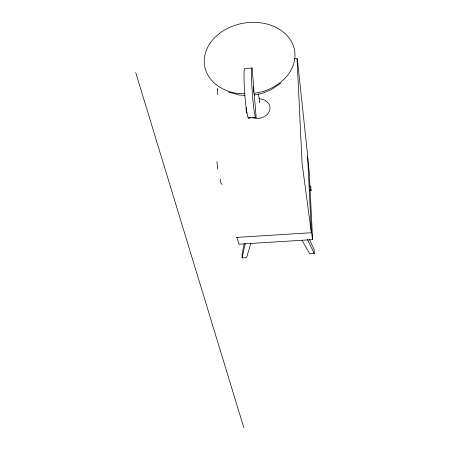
<?xml version="1.0" encoding="UTF-8"?>
<svg xmlns="http://www.w3.org/2000/svg" width="450" height="450" viewBox="0 0 450 450"><rect width="100%" height="100%" fill="white"/><g stroke="black" fill="none" stroke-linecap="round" stroke-linejoin="round"><path stroke-width="0.67" d="M220.309 179.359L220.303 182.025L222.148 184.455M244.164 243.743L242.089 253.935L242.123 257.906L246.611 257.631L250.875 243.067M242.123 257.906L245.239 243.624M280.654 83.216L271.401 89.612L261.546 93.645L254.222 94.956M294.244 58.714L297.304 58.781L307.502 154.17L311.366 232.723L236.205 237.426M254.031 91.693L252.073 67.989L244.659 68.541A24.958 1.969 85.8 0 0 244.997 96.846A24.958 1.969 85.8 0 0 248.794 117.793L250.802 117.653M252.804 117.512L256.151 117.27L254.205 93.741M248.299 118.029L255.696 117.501M309.859 190.688L311.108 190.609L310.922 186.902L309.864 185.991M307.626 156.673L309.24 172.226L312.593 239.614L238.972 244.187L236.931 237.229M309.392 239.338L314.066 249.519L314.269 253.502L309.741 253.778L301.956 240.131M244.901 93.78L237.988 93.549A45.636 35.561 -9.7 0 1 212.248 40.371A45.636 35.561 -9.7 0 1 286.481 34.948A45.636 35.561 -9.7 0 1 261.996 91.8L253.704 93.285L253.581 86.237M244.896 95.355L239.619 95.096L228.414 92.025M258.981 98.674L260.336 98.719M309.988 189.804L311.108 190.609M259.352 101.756L259.869 102.459L258.278 93.561M307.373 239.366L314.269 253.502M135.731 72.608L243.748 427.5M217.603 94.629L217.344 88.656L217.626 89.972M311.231 229.989L312.593 239.614M311.366 232.723L302.085 163.389L297.034 58.506M216.934 161.601L217.738 169.093M260.949 99.118A12.021 9.681 -9.6 0 1 269.303 111.414A12.021 9.681 -9.6 0 1 252.776 117.759M247.067 113.186A12.021 9.681 -9.6 0 1 246.313 107.617M256.151 117.27A24.975 1.806 85.8 0 1 252.546 96.3A24.975 1.806 85.8 0 1 252.073 67.989"/></g></svg>
